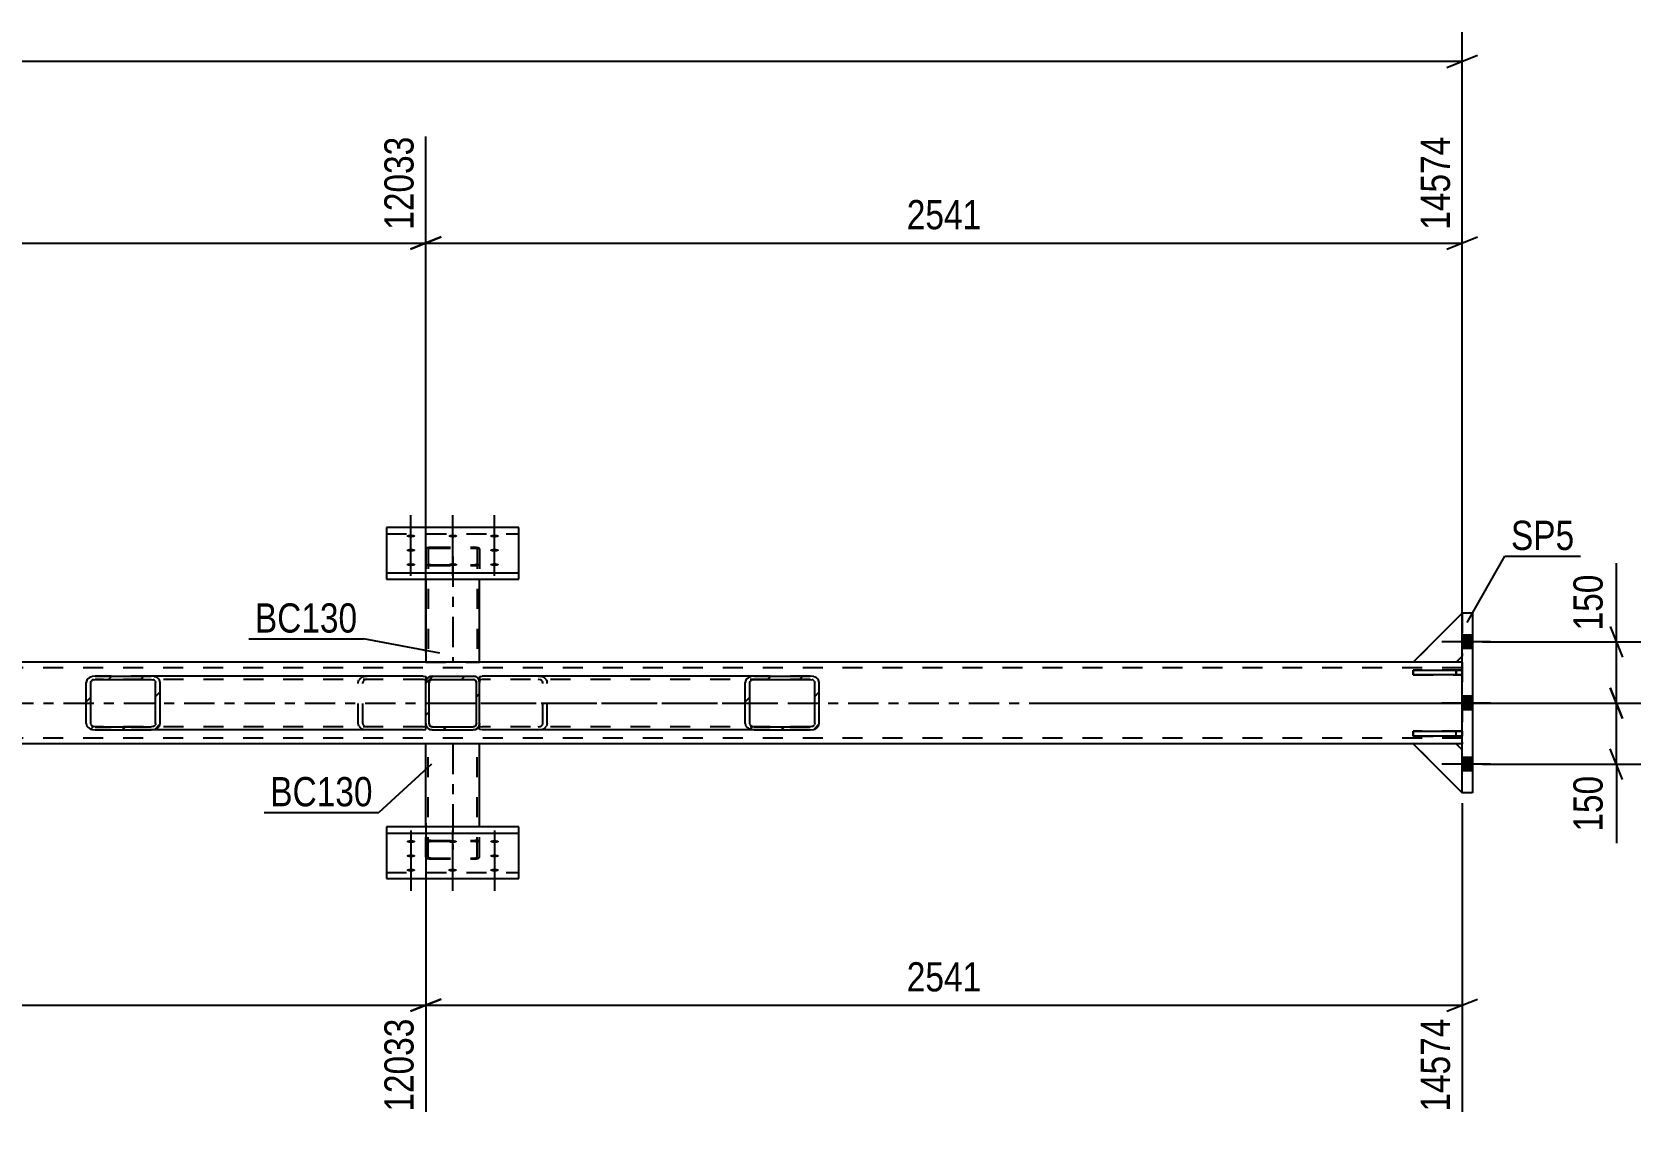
# Model space of a CAD drawing. Header units: millimetres. Extents: x 0 to 1189, y 0 to 841.
# Drawn here: x 477.8 to 635.6, y 313.5 to 420 of the extents above; entities that cross this region are included whole.
import ezdxf

# ---------------------------------------------------------------- set-up
doc = ezdxf.new("R2010")
doc.units = ezdxf.units.MM
doc.linetypes.add('DXK_LINE_DOT2', pattern=[3.9198, 1.9599, -1.9599])
doc.linetypes.add('DXK_LINE_DOT3', pattern=[5.9187, 2.979, -0.9799, 0.9799, -0.9799])
doc.styles.add('Arial Narrow', font='ARIALN.TTF', dxfattribs={"height": 0.2})

# ---------------------------------------------------------------- blocks, each defined once
blk = doc.blocks.new('Bolt-717048625-5621 - 5603')
at = {"linetype": 'Continuous'}
for points in [[(514.97, 340.77), (515.07, 340.76), (515.15, 340.75), (515.23, 340.74), (515.3, 340.72), (515.35, 340.69), (515.39, 340.66), (515.41, 340.63), (515.41, 340.6), (515.39, 340.57), (515.35, 340.54), (515.3, 340.52), (515.23, 340.49), (515.15, 340.48), (515.07, 340.47), (514.97, 340.47), (514.88, 340.47), (514.79, 340.48), (514.72, 340.49), (514.65, 340.52), (514.59, 340.54), (514.56, 340.57), (514.54, 340.6), (514.54, 340.63), (514.56, 340.66), (514.59, 340.69), (514.65, 340.72), (514.72, 340.74), (514.79, 340.75), (514.88, 340.76)], [(519.05, 340.77), (519.15, 340.76), (519.23, 340.75), (519.31, 340.74), (519.38, 340.72), (519.43, 340.69), (519.47, 340.66), (519.49, 340.63), (519.49, 340.6), (519.47, 340.57), (519.43, 340.54), (519.38, 340.52), (519.31, 340.49), (519.23, 340.48), (519.15, 340.47), (519.05, 340.47), (518.96, 340.47), (518.87, 340.48), (518.8, 340.49), (518.73, 340.52), (518.67, 340.54), (518.64, 340.57), (518.62, 340.6), (518.62, 340.63), (518.64, 340.66), (518.67, 340.69), (518.73, 340.72), (518.8, 340.74), (518.87, 340.75), (518.96, 340.76)], [(523.17, 340.77), (523.27, 340.76), (523.35, 340.75), (523.43, 340.74), (523.5, 340.72), (523.55, 340.69), (523.59, 340.66), (523.61, 340.63), (523.61, 340.6), (523.59, 340.57), (523.55, 340.54), (523.5, 340.52), (523.43, 340.49), (523.35, 340.48), (523.27, 340.47), (523.17, 340.47), (523.08, 340.47), (522.99, 340.48), (522.92, 340.49), (522.85, 340.52), (522.79, 340.54), (522.76, 340.57), (522.74, 340.6), (522.74, 340.63), (522.76, 340.66), (522.79, 340.69), (522.85, 340.72), (522.92, 340.74), (522.99, 340.75), (523.08, 340.76)], [(514.97, 339.36), (515.07, 339.35), (515.15, 339.34), (515.23, 339.33), (515.3, 339.31), (515.35, 339.28), (515.39, 339.25), (515.41, 339.22), (515.41, 339.19), (515.39, 339.16), (515.35, 339.13), (515.3, 339.11), (515.23, 339.09), (515.15, 339.07), (515.07, 339.06), (514.97, 339.06), (514.88, 339.06), (514.79, 339.07), (514.72, 339.09), (514.65, 339.11), (514.59, 339.13), (514.56, 339.16), (514.54, 339.19), (514.54, 339.22), (514.56, 339.25), (514.59, 339.28), (514.65, 339.31), (514.72, 339.33), (514.79, 339.34), (514.88, 339.35)], [(523.17, 339.36), (523.27, 339.35), (523.35, 339.34), (523.43, 339.33), (523.5, 339.31), (523.55, 339.28), (523.59, 339.25), (523.61, 339.22), (523.61, 339.19), (523.59, 339.16), (523.55, 339.13), (523.5, 339.11), (523.43, 339.09), (523.35, 339.07), (523.27, 339.06), (523.17, 339.06), (523.08, 339.06), (522.99, 339.07), (522.92, 339.09), (522.85, 339.11), (522.79, 339.13), (522.76, 339.16), (522.74, 339.19), (522.74, 339.22), (522.76, 339.25), (522.79, 339.28), (522.85, 339.31), (522.92, 339.33), (522.99, 339.34), (523.08, 339.35)], [(514.97, 337.96), (515.07, 337.96), (515.15, 337.95), (515.23, 337.93), (515.3, 337.91), (515.35, 337.89), (515.39, 337.86), (515.41, 337.83), (515.41, 337.8), (515.39, 337.77), (515.35, 337.74), (515.3, 337.71), (515.23, 337.69), (515.15, 337.67), (515.07, 337.66), (514.97, 337.66), (514.88, 337.66), (514.79, 337.67), (514.72, 337.69), (514.65, 337.71), (514.59, 337.74), (514.56, 337.77), (514.54, 337.8), (514.54, 337.83), (514.56, 337.86), (514.59, 337.89), (514.65, 337.91), (514.72, 337.93), (514.79, 337.95), (514.88, 337.96)], [(519.05, 337.96), (519.15, 337.96), (519.23, 337.95), (519.31, 337.93), (519.38, 337.91), (519.43, 337.89), (519.47, 337.86), (519.49, 337.83), (519.49, 337.8), (519.47, 337.77), (519.43, 337.74), (519.38, 337.71), (519.31, 337.69), (519.23, 337.67), (519.15, 337.66), (519.05, 337.66), (518.96, 337.66), (518.87, 337.67), (518.8, 337.69), (518.73, 337.71), (518.67, 337.74), (518.64, 337.77), (518.62, 337.8), (518.62, 337.83), (518.64, 337.86), (518.67, 337.89), (518.73, 337.91), (518.8, 337.93), (518.87, 337.95), (518.96, 337.96)], [(523.17, 337.96), (523.27, 337.96), (523.35, 337.95), (523.43, 337.93), (523.5, 337.91), (523.55, 337.89), (523.59, 337.86), (523.61, 337.83), (523.61, 337.8), (523.59, 337.77), (523.55, 337.74), (523.5, 337.71), (523.43, 337.69), (523.35, 337.67), (523.27, 337.66), (523.17, 337.66), (523.08, 337.66), (522.99, 337.67), (522.92, 337.69), (522.85, 337.71), (522.79, 337.74), (522.76, 337.77), (522.74, 337.8), (522.74, 337.83), (522.76, 337.86), (522.79, 337.89), (522.85, 337.91), (522.92, 337.93), (522.99, 337.95), (523.08, 337.96)]]:
    blk.add_hatch(color=1, dxfattribs=at).paths.add_polyline_path(points)
at = {"color": 1, "linetype": 'Continuous'}
for p, q in [((514.97, 341.71), (514.97, 338.59)), ((519.05, 341.71), (519.05, 338.59)), ((523.17, 341.71), (523.17, 338.59)), ((514.97, 340.3), (514.97, 337.18)), ((523.17, 340.3), (523.17, 337.18)), ((514.97, 338.9), (514.97, 335.78)), ((519.05, 338.9), (519.05, 335.78)), ((523.17, 338.9), (523.17, 335.78))]:
    blk.add_line(p, q, dxfattribs=at)
blk = doc.blocks.new('Part-717048625-5613 - 5603')
at = {"color": 2, "linetype": 'Continuous'}
for p, q in [((618.07, 345.39), (618.07, 362.99)), ((619.07, 362.99), (618.07, 362.99)), ((619.07, 362.99), (619.07, 345.39)), ((619.07, 345.39), (618.07, 345.39))]:
    blk.add_line(p, q, dxfattribs=at)
blk = doc.blocks.new('Part-717048625-5652 - 5603')
at = {"color": 7, "linetype": 'DXK_LINE_DOT2'}
for p, q in [((613.27, 358.19), (618.07, 362.99)), ((618.07, 362.99), (618.07, 358.79)), ((617.47, 358.19), (613.27, 358.19)), ((618.07, 358.79), (617.47, 358.19))]:
    blk.add_line(p, q, dxfattribs=at)
blk = doc.blocks.new('Part-717048625-5730 - 5603')
at = {"linetype": 'Continuous'}
h = blk.add_hatch(dxfattribs=at)
h.set_pattern_fill('', scale=0.7, style=0, pattern_type=0)
h.set_pattern_definition([(45, (489.8392, 351.5972), (-1.57154, 1.57154), [])])
h.paths.add_polyline_path([(489.5, 351.55), (489.84, 351.6), (490.12, 351.74), (490.31, 351.94), (490.38, 352.19), (490.38, 356.19), (490.31, 356.43), (490.12, 356.64), (489.84, 356.78), (489.5, 356.83), (484.01, 356.83), (483.68, 356.78), (483.39, 356.64), (483.2, 356.43), (483.13, 356.19), (483.13, 352.19), (483.2, 351.94), (483.39, 351.74), (483.68, 351.6), (484.01, 351.55)])
h.paths.add_polyline_path([(483.84, 351.89), (483.7, 351.96), (483.61, 352.07), (483.57, 352.19), (483.57, 356.19), (483.61, 356.31), (483.7, 356.41), (483.84, 356.48), (484.01, 356.51), (489.5, 356.51), (489.67, 356.48), (489.81, 356.41), (489.91, 356.31), (489.94, 356.19), (489.94, 352.19), (489.91, 352.07), (489.81, 351.96), (489.67, 351.89), (489.5, 351.87), (484.01, 351.87)])
at = {"color": 2, "linetype": 'Continuous'}
for p, q in [((484.01, 356.83), (483.68, 356.78)), ((484.01, 356.83), (489.5, 356.83)), ((516.18, 356.83), (489.5, 356.83)), ((489.84, 356.78), (489.5, 356.83)), ((516.18, 356.83), (516.43, 356.79)), ((516.43, 356.79), (516.43, 356.78)), ((516.43, 356.78), (516.43, 356.64)), ((516.43, 356.64), (516.43, 356.19)), ((483.2, 356.43), (483.13, 356.19)), ((483.13, 352.19), (483.13, 356.19)), ((483.57, 356.19), (483.61, 356.31)), ((483.57, 352.19), (483.57, 356.19)), ((483.84, 356.48), (484.01, 356.51)), ((484.01, 356.51), (489.5, 356.51)), ((489.5, 356.51), (489.67, 356.48)), ((489.91, 356.31), (489.94, 356.19)), ((489.94, 352.19), (489.94, 356.19)), ((490.38, 356.19), (490.31, 356.43)), ((490.38, 352.19), (490.38, 356.19)), ((483.13, 352.19), (483.2, 351.94)), ((483.61, 352.07), (483.57, 352.19)), ((484.01, 351.87), (483.84, 351.89)), ((484.01, 351.87), (489.5, 351.87)), ((489.67, 351.89), (489.5, 351.87)), ((489.94, 352.19), (489.91, 352.07)), ((490.31, 351.94), (490.38, 352.19)), ((516.43, 351.59), (516.43, 352.19)), ((483.68, 351.6), (484.01, 351.55)), ((484.01, 351.55), (489.5, 351.55)), ((489.5, 351.55), (489.84, 351.6)), ((516.18, 351.55), (489.5, 351.55)), ((516.18, 351.55), (516.43, 351.59))]:
    blk.add_line(p, q, dxfattribs=at)
at = {"color": 7, "linetype": 'DXK_LINE_DOT2'}
for p, q in [((489.5, 356.83), (484.01, 356.83)), ((510.35, 356.78), (510.68, 356.83)), ((516.43, 356.79), (516.43, 356.79)), ((516.43, 356.64), (516.43, 356.44)), ((516.18, 356.51), (484.01, 356.51)), ((509.81, 356.19), (509.87, 356.43)), ((509.81, 352.19), (509.81, 356.19)), ((510.28, 356.31), (510.25, 356.19)), ((510.25, 352.19), (510.25, 356.19)), ((510.68, 356.51), (510.52, 356.48)), ((516.34, 356.48), (516.18, 356.51)), ((516.43, 356.44), (516.34, 356.48)), ((516.43, 352.19), (516.43, 356.43)), ((516.18, 351.87), (484.01, 351.87)), ((509.87, 351.94), (509.81, 352.19)), ((510.25, 352.19), (510.28, 352.07)), ((510.52, 351.89), (510.68, 351.87)), ((516.18, 351.87), (516.34, 351.89)), ((516.34, 351.89), (516.43, 351.94)), ((489.5, 351.55), (484.01, 351.55)), ((510.68, 351.55), (510.35, 351.6))]:
    blk.add_line(p, q, dxfattribs=at)
at = {"color": 2, "linetype": 'Continuous'}
for centre, radius, start, end in [((483.88, 356), 0.802, 104.5543, 147.589), ((489.64, 356), 0.802, 32.411, 75.4457), ((483.94, 356.1), 0.401, 104.5543, 147.589), ((489.57, 356.1), 0.401, 32.411, 75.4457), ((483.88, 352.37), 0.802, 212.411, 255.4457), ((483.94, 352.28), 0.401, 212.411, 255.4457), ((489.57, 352.28), 0.401, 284.5543, 327.589), ((489.64, 352.37), 0.802, 284.5543, 327.589)]:
    blk.add_arc(centre, radius, start, end, dxfattribs=at)
at = {"color": 7, "linetype": 'DXK_LINE_DOT2'}
for centre, radius, start, end in [((510.55, 356), 0.802, 104.5543, 147.589), ((510.62, 356.1), 0.401, 104.5543, 147.589), ((510.55, 352.37), 0.802, 212.411, 255.4457), ((510.62, 352.28), 0.401, 212.411, 255.4457)]:
    blk.add_arc(centre, radius, start, end, dxfattribs=at)
blk = doc.blocks.new('Bolt-717048625-5607 - 5603')
at = {"linetype": 'Continuous'}
for points in [[(618.07, 360.85), (618.07, 359.53), (619.07, 359.53), (619.07, 360.85)], [(618.07, 360.85), (618.07, 359.53), (619.07, 359.53), (619.07, 360.85)], [(618.07, 360.85), (618.07, 359.53), (619.07, 359.53), (619.07, 360.85)], [(618.07, 360.85), (618.07, 359.53), (619.07, 359.53), (619.07, 360.85)], [(618.07, 354.85), (618.07, 353.53), (619.07, 353.53), (619.07, 354.85)], [(618.07, 354.85), (618.07, 353.53), (619.07, 353.53), (619.07, 354.85)], [(618.07, 348.85), (618.07, 347.53), (619.07, 347.53), (619.07, 348.85)], [(618.07, 348.85), (618.07, 347.53), (619.07, 347.53), (619.07, 348.85)], [(618.07, 348.85), (618.07, 347.53), (619.07, 347.53), (619.07, 348.85)], [(618.07, 348.85), (618.07, 347.53), (619.07, 347.53), (619.07, 348.85)]]:
    blk.add_hatch(color=1, dxfattribs=at).paths.add_polyline_path(points)
at = {"color": 1, "linetype": 'Continuous'}
for p, q in [((620.83, 360.19), (616.07, 360.19)), ((620.83, 360.19), (616.07, 360.19)), ((620.83, 360.19), (616.07, 360.19)), ((620.83, 360.19), (616.07, 360.19)), ((619.07, 360.85), (618.07, 360.85)), ((619.07, 360.85), (618.07, 360.85)), ((619.07, 360.85), (618.07, 360.85)), ((619.07, 360.85), (618.07, 360.85)), ((619.07, 359.53), (618.07, 359.53)), ((619.07, 359.53), (618.07, 359.53)), ((619.07, 359.53), (618.07, 359.53)), ((619.07, 359.53), (618.07, 359.53)), ((620.83, 354.19), (616.07, 354.19)), ((620.83, 354.19), (616.07, 354.19)), ((619.07, 354.85), (618.07, 354.85)), ((619.07, 354.85), (618.07, 354.85)), ((619.07, 353.53), (618.07, 353.53)), ((619.07, 353.53), (618.07, 353.53)), ((619.07, 348.85), (618.07, 348.85)), ((619.07, 348.85), (618.07, 348.85)), ((619.07, 348.85), (618.07, 348.85)), ((619.07, 348.85), (618.07, 348.85)), ((620.83, 348.19), (616.07, 348.19)), ((620.83, 348.19), (616.07, 348.19)), ((620.83, 348.19), (616.07, 348.19)), ((620.83, 348.19), (616.07, 348.19)), ((619.07, 347.53), (618.07, 347.53)), ((619.07, 347.53), (618.07, 347.53)), ((619.07, 347.53), (618.07, 347.53)), ((619.07, 347.53), (618.07, 347.53))]:
    blk.add_line(p, q, dxfattribs=at)
blk = doc.blocks.new('Bolt-717048625-5620 - 5603')
at = {"linetype": 'Continuous'}
for points in [[(514.97, 370.42), (514.88, 370.42), (514.79, 370.43), (514.72, 370.44), (514.65, 370.46), (514.59, 370.49), (514.56, 370.52), (514.54, 370.55), (514.54, 370.58), (514.56, 370.61), (514.59, 370.64), (514.65, 370.67), (514.72, 370.69), (514.79, 370.7), (514.88, 370.71), (514.97, 370.72), (515.07, 370.71), (515.15, 370.7), (515.23, 370.69), (515.3, 370.67), (515.35, 370.64), (515.39, 370.61), (515.41, 370.58), (515.41, 370.55), (515.39, 370.52), (515.35, 370.49), (515.3, 370.46), (515.23, 370.44), (515.15, 370.43), (515.07, 370.42)], [(514.97, 369.02), (514.88, 369.02), (514.79, 369.03), (514.72, 369.05), (514.65, 369.07), (514.59, 369.09), (514.56, 369.12), (514.54, 369.15), (514.54, 369.19), (514.56, 369.22), (514.59, 369.25), (514.65, 369.27), (514.72, 369.29), (514.79, 369.31), (514.88, 369.32), (514.97, 369.32), (515.07, 369.32), (515.15, 369.31), (515.23, 369.29), (515.3, 369.27), (515.35, 369.25), (515.39, 369.22), (515.41, 369.19), (515.41, 369.15), (515.39, 369.12), (515.35, 369.09), (515.3, 369.07), (515.23, 369.05), (515.15, 369.03), (515.07, 369.02)], [(519.09, 370.42), (519, 370.42), (518.91, 370.43), (518.84, 370.44), (518.77, 370.46), (518.71, 370.49), (518.68, 370.52), (518.66, 370.55), (518.66, 370.58), (518.68, 370.61), (518.71, 370.64), (518.77, 370.67), (518.84, 370.69), (518.91, 370.7), (519, 370.71), (519.09, 370.72), (519.19, 370.71), (519.27, 370.7), (519.35, 370.69), (519.42, 370.67), (519.47, 370.64), (519.51, 370.61), (519.53, 370.58), (519.53, 370.55), (519.51, 370.52), (519.47, 370.49), (519.42, 370.46), (519.35, 370.44), (519.27, 370.43), (519.19, 370.42)], [(523.17, 370.42), (523.08, 370.42), (522.99, 370.43), (522.92, 370.44), (522.85, 370.46), (522.79, 370.49), (522.76, 370.52), (522.74, 370.55), (522.74, 370.58), (522.76, 370.61), (522.79, 370.64), (522.85, 370.67), (522.92, 370.69), (522.99, 370.7), (523.08, 370.71), (523.17, 370.72), (523.27, 370.71), (523.35, 370.7), (523.43, 370.69), (523.5, 370.67), (523.55, 370.64), (523.59, 370.61), (523.61, 370.58), (523.61, 370.55), (523.59, 370.52), (523.55, 370.49), (523.5, 370.46), (523.43, 370.44), (523.35, 370.43), (523.27, 370.42)], [(523.17, 369.02), (523.08, 369.02), (522.99, 369.03), (522.92, 369.05), (522.85, 369.07), (522.79, 369.09), (522.76, 369.12), (522.74, 369.15), (522.74, 369.19), (522.76, 369.22), (522.79, 369.25), (522.85, 369.27), (522.92, 369.29), (522.99, 369.31), (523.08, 369.32), (523.17, 369.32), (523.27, 369.32), (523.35, 369.31), (523.43, 369.29), (523.5, 369.27), (523.55, 369.25), (523.59, 369.22), (523.61, 369.19), (523.61, 369.15), (523.59, 369.12), (523.55, 369.09), (523.5, 369.07), (523.43, 369.05), (523.35, 369.03), (523.27, 369.02)], [(514.97, 367.61), (514.88, 367.61), (514.79, 367.62), (514.72, 367.64), (514.65, 367.66), (514.59, 367.69), (514.56, 367.71), (514.54, 367.75), (514.54, 367.78), (514.56, 367.81), (514.59, 367.84), (514.65, 367.86), (514.72, 367.88), (514.79, 367.9), (514.88, 367.91), (514.97, 367.91), (515.07, 367.91), (515.15, 367.9), (515.23, 367.88), (515.3, 367.86), (515.35, 367.84), (515.39, 367.81), (515.41, 367.78), (515.41, 367.75), (515.39, 367.71), (515.35, 367.69), (515.3, 367.66), (515.23, 367.64), (515.15, 367.62), (515.07, 367.61)], [(519.09, 367.61), (519, 367.61), (518.91, 367.62), (518.84, 367.64), (518.77, 367.66), (518.71, 367.69), (518.68, 367.71), (518.66, 367.75), (518.66, 367.78), (518.68, 367.81), (518.71, 367.84), (518.77, 367.86), (518.84, 367.88), (518.91, 367.9), (519, 367.91), (519.09, 367.91), (519.19, 367.91), (519.27, 367.9), (519.35, 367.88), (519.42, 367.86), (519.47, 367.84), (519.51, 367.81), (519.53, 367.78), (519.53, 367.75), (519.51, 367.71), (519.47, 367.69), (519.42, 367.66), (519.35, 367.64), (519.27, 367.62), (519.19, 367.61)], [(523.17, 367.61), (523.08, 367.61), (522.99, 367.62), (522.92, 367.64), (522.85, 367.66), (522.79, 367.69), (522.76, 367.71), (522.74, 367.75), (522.74, 367.78), (522.76, 367.81), (522.79, 367.84), (522.85, 367.86), (522.92, 367.88), (522.99, 367.9), (523.08, 367.91), (523.17, 367.91), (523.27, 367.91), (523.35, 367.9), (523.43, 367.88), (523.5, 367.86), (523.55, 367.84), (523.59, 367.81), (523.61, 367.78), (523.61, 367.75), (523.59, 367.71), (523.55, 367.69), (523.5, 367.66), (523.43, 367.64), (523.35, 367.62), (523.27, 367.61)]]:
    blk.add_hatch(color=1, dxfattribs=at).paths.add_polyline_path(points)
at = {"color": 1, "linetype": 'Continuous'}
for p, q in [((514.97, 369.48), (514.97, 372.6)), ((519.09, 369.48), (519.09, 372.6)), ((523.17, 369.48), (523.17, 372.6)), ((514.97, 368.08), (514.97, 371.2)), ((523.17, 368.08), (523.17, 371.2)), ((514.97, 366.67), (514.97, 369.79)), ((519.09, 366.67), (519.09, 369.79)), ((523.17, 366.67), (523.17, 369.79))]:
    blk.add_line(p, q, dxfattribs=at)
blk = doc.blocks.new('Part-717048625-5705 - 5603')
at = {"linetype": 'Continuous'}
h = blk.add_hatch(dxfattribs=at)
h.set_pattern_fill('', scale=0.7, style=0, pattern_type=0)
h.set_pattern_definition([(45, (554.4693, 351.5972), (-1.57154, 1.57154), [])])
h.paths.add_polyline_path([(554.13, 351.55), (554.47, 351.6), (554.75, 351.74), (554.94, 351.94), (555.01, 352.19), (555.01, 356.19), (554.94, 356.43), (554.75, 356.64), (554.47, 356.78), (554.13, 356.83), (548.64, 356.83), (548.31, 356.78), (548.02, 356.64), (547.83, 356.43), (547.76, 356.19), (547.76, 352.19), (547.83, 351.94), (548.02, 351.74), (548.31, 351.6), (548.64, 351.55)])
h.paths.add_polyline_path([(548.47, 351.89), (548.33, 351.96), (548.24, 352.07), (548.2, 352.19), (548.2, 356.19), (548.24, 356.31), (548.33, 356.41), (548.47, 356.48), (548.64, 356.51), (554.13, 356.51), (554.3, 356.48), (554.44, 356.41), (554.54, 356.31), (554.57, 356.19), (554.57, 352.19), (554.54, 352.07), (554.44, 351.96), (554.3, 351.89), (554.13, 351.87), (548.64, 351.87)])
at = {"color": 2, "linetype": 'Continuous'}
for p, q in [((521.71, 356.79), (521.97, 356.83)), ((521.71, 356.79), (521.71, 356.19)), ((548.64, 356.83), (521.97, 356.83)), ((548.64, 356.83), (548.31, 356.78)), ((548.64, 356.83), (554.13, 356.83)), ((554.47, 356.78), (554.13, 356.83)), ((547.83, 356.43), (547.76, 356.19)), ((547.76, 352.19), (547.76, 356.19)), ((548.2, 356.19), (548.24, 356.31)), ((548.2, 352.19), (548.2, 356.19)), ((548.47, 356.48), (548.64, 356.51)), ((548.64, 356.51), (554.13, 356.51)), ((554.13, 356.51), (554.3, 356.48)), ((554.54, 356.31), (554.57, 356.19)), ((554.57, 352.19), (554.57, 356.19)), ((555.01, 356.19), (554.94, 356.43)), ((555.01, 352.19), (555.01, 356.19)), ((521.71, 351.6), (521.71, 352.19)), ((547.76, 352.19), (547.83, 351.94)), ((548.24, 352.07), (548.2, 352.19)), ((548.64, 351.87), (548.47, 351.89)), ((548.64, 351.87), (554.13, 351.87)), ((554.3, 351.89), (554.13, 351.87)), ((554.57, 352.19), (554.54, 352.07)), ((554.94, 351.94), (555.01, 352.19)), ((521.71, 351.59), (521.71, 351.6)), ((521.97, 351.55), (521.71, 351.59)), ((548.64, 351.55), (521.97, 351.55)), ((548.31, 351.6), (548.64, 351.55)), ((548.64, 351.55), (554.13, 351.55)), ((554.13, 351.55), (554.47, 351.6))]:
    blk.add_line(p, q, dxfattribs=at)
at = {"color": 7, "linetype": 'DXK_LINE_DOT2'}
for p, q in [((521.71, 356.79), (521.71, 356.44)), ((527.46, 356.83), (527.8, 356.78)), ((554.13, 356.83), (548.64, 356.83)), ((521.8, 356.48), (521.71, 356.44)), ((521.71, 351.74), (521.71, 356.19)), ((521.97, 356.51), (521.8, 356.48)), ((554.13, 356.51), (521.97, 356.51)), ((527.63, 356.48), (527.46, 356.51)), ((527.9, 356.19), (527.87, 356.31)), ((527.9, 352.19), (527.9, 356.19)), ((528.27, 356.43), (528.34, 356.19)), ((528.34, 352.19), (528.34, 356.19)), ((521.71, 351.94), (521.8, 351.89)), ((521.8, 351.89), (521.97, 351.87)), ((554.13, 351.87), (521.97, 351.87)), ((527.46, 351.87), (527.63, 351.89)), ((527.87, 352.07), (527.9, 352.19)), ((528.34, 352.19), (528.27, 351.94)), ((527.8, 351.6), (527.46, 351.55)), ((554.13, 351.55), (548.64, 351.55))]:
    blk.add_line(p, q, dxfattribs=at)
at = {"color": 7, "linetype": 'DXK_LINE_DOT3'}
blk.add_line((517.86, 354.19), (551.39, 354.19), dxfattribs=at)
at = {"color": 7, "linetype": 'DXK_LINE_DOT2'}
for centre, radius, start, end in [((527.6, 356), 0.802, 32.4105, 75.4453), ((527.53, 356.1), 0.401, 32.4105, 75.4453), ((527.53, 352.28), 0.401, 284.5547, 327.5895), ((527.6, 352.37), 0.802, 284.5547, 327.5895)]:
    blk.add_arc(centre, radius, start, end, dxfattribs=at)
at = {"color": 2, "linetype": 'Continuous'}
for centre, radius, start, end in [((548.51, 356), 0.802, 104.5547, 147.5895), ((554.27, 356), 0.802, 32.4105, 75.4453), ((548.57, 356.1), 0.401, 104.5547, 147.5895), ((554.2, 356.1), 0.401, 32.4105, 75.4453), ((548.51, 352.37), 0.802, 212.4105, 255.4453), ((548.57, 352.28), 0.401, 212.4105, 255.4453), ((554.2, 352.28), 0.401, 284.5547, 327.5895), ((554.27, 352.37), 0.802, 284.5547, 327.5895)]:
    blk.add_arc(centre, radius, start, end, dxfattribs=at)
blk = doc.blocks.new('Part-717048625-5641 - 5603')
at = {"color": 2, "linetype": 'Continuous'}
for p, q in [((613.27, 356.95), (613.27, 357.43)), ((613.27, 357.43), (618.07, 357.43)), ((618.07, 356.95), (613.27, 356.95)), ((618.07, 357.43), (618.07, 356.95))]:
    blk.add_line(p, q, dxfattribs=at)
at = {"color": 7, "linetype": 'DXK_LINE_DOT2'}
blk.add_line((617.47, 356.95), (617.47, 357.43), dxfattribs=at)
blk = doc.blocks.new('Part-717048625-5767 - 5603')
at = {"color": 7, "linetype": 'DXK_LINE_DOT2'}
for p, q in [((516.47, 369.36), (516.43, 369.3)), ((516.43, 369.3), (516.43, 366.34)), ((516.57, 369.42), (516.47, 369.36)), ((516.73, 369.45), (516.57, 369.42)), ((516.67, 369.3), (516.69, 369.33)), ((516.67, 369.3), (516.67, 358.19)), ((516.69, 369.33), (516.74, 369.36)), ((516.91, 369.46), (516.73, 369.45)), ((516.74, 369.36), (516.82, 369.38)), ((516.82, 369.38), (516.91, 369.38)), ((516.91, 369.46), (521.23, 369.46)), ((516.91, 369.38), (521.23, 369.38)), ((521.42, 369.45), (521.23, 369.46)), ((521.23, 369.38), (521.33, 369.38)), ((521.33, 369.38), (521.4, 369.36)), ((521.4, 369.36), (521.46, 369.33)), ((521.57, 369.42), (521.42, 369.45)), ((521.46, 369.33), (521.47, 369.3)), ((521.47, 369.3), (521.47, 358.19)), ((521.68, 369.36), (521.57, 369.42)), ((521.71, 369.3), (521.68, 369.36)), ((521.71, 369.3), (521.71, 366.34)), ((516.43, 367.82), (516.47, 367.76)), ((516.47, 367.76), (516.57, 367.71)), ((516.57, 367.71), (516.73, 367.67)), ((516.69, 367.79), (516.67, 367.82)), ((516.74, 367.77), (516.69, 367.79)), ((516.73, 367.67), (516.91, 367.66)), ((516.82, 367.75), (516.74, 367.77)), ((516.91, 367.74), (516.82, 367.75)), ((516.91, 367.74), (521.23, 367.74)), ((516.91, 367.66), (521.23, 367.66)), ((521.33, 367.75), (521.23, 367.74)), ((521.23, 367.66), (521.42, 367.67)), ((521.4, 367.77), (521.33, 367.75)), ((521.46, 367.79), (521.4, 367.77)), ((521.42, 367.67), (521.57, 367.71)), ((521.47, 367.82), (521.46, 367.79)), ((521.57, 367.71), (521.68, 367.76)), ((521.68, 367.76), (521.71, 367.82)), ((516.43, 358.19), (521.71, 358.19))]:
    blk.add_line(p, q, dxfattribs=at)
at = {"color": 7, "linetype": 'DXK_LINE_DOT3'}
blk.add_line((519.07, 368.56), (519.07, 358.19), dxfattribs=at)
at = {"color": 2, "linetype": 'Continuous'}
for p, q in [((516.43, 366.34), (516.43, 358.19)), ((521.71, 358.19), (521.71, 366.34))]:
    blk.add_line(p, q, dxfattribs=at)
blk = doc.blocks.new('Part-717048625-5640 - 5603')
at = {"color": 2, "linetype": 'Continuous'}
for p, q in [((613.27, 350.95), (613.27, 351.43)), ((613.27, 351.43), (618.07, 351.43)), ((618.07, 350.95), (613.27, 350.95)), ((618.07, 351.43), (618.07, 350.95))]:
    blk.add_line(p, q, dxfattribs=at)
at = {"color": 7, "linetype": 'DXK_LINE_DOT2'}
blk.add_line((617.47, 350.95), (617.47, 351.43), dxfattribs=at)
blk = doc.blocks.new('Part-717048625-5642 - 5603')
at = {"color": 7, "linetype": 'DXK_LINE_DOT2'}
for p, q in [((618.07, 351.43), (613.27, 351.43)), ((613.27, 351.43), (613.27, 350.95)), ((613.27, 350.95), (618.07, 350.95)), ((617.47, 350.95), (617.47, 351.43)), ((618.07, 350.95), (618.07, 351.43))]:
    blk.add_line(p, q, dxfattribs=at)
blk = doc.blocks.new('Part-717048625-5643 - 5603')
at = {"color": 7, "linetype": 'DXK_LINE_DOT2'}
for p, q in [((618.07, 357.43), (613.27, 357.43)), ((613.27, 357.43), (613.27, 356.95)), ((613.27, 356.95), (618.07, 356.95)), ((617.47, 357.43), (617.47, 356.95)), ((618.07, 356.95), (618.07, 357.43))]:
    blk.add_line(p, q, dxfattribs=at)
blk = doc.blocks.new('Part-717048625-5646 - 5603')
at = {"color": 7, "linetype": 'DXK_LINE_DOT2'}
for p, q in [((613.27, 358.19), (618.07, 362.99)), ((618.07, 362.99), (618.07, 358.79)), ((617.47, 358.19), (613.27, 358.19)), ((618.07, 358.79), (617.47, 358.19))]:
    blk.add_line(p, q, dxfattribs=at)
blk = doc.blocks.new('Part-717048625-5649 - 5603')
at = {"color": 2, "linetype": 'Continuous'}
for p, q in [((613.27, 358.19), (618.07, 362.99)), ((617.47, 358.19), (613.27, 358.19)), ((618.07, 358.79), (617.47, 358.19))]:
    blk.add_line(p, q, dxfattribs=at)
at = {"color": 7, "linetype": 'DXK_LINE_DOT2'}
blk.add_line((618.07, 358.79), (618.07, 362.99), dxfattribs=at)
blk = doc.blocks.new('Part-717048625-5719 - 5603')
at = {"color": 2, "linetype": 'Continuous'}
for p, q in [((516.43, 342.04), (516.43, 350.19)), ((521.71, 342.04), (521.71, 350.19))]:
    blk.add_line(p, q, dxfattribs=at)
at = {"color": 7, "linetype": 'DXK_LINE_DOT2'}
for p, q in [((521.71, 350.19), (516.43, 350.19)), ((516.67, 339.08), (516.67, 350.19)), ((521.47, 339.08), (521.47, 350.19)), ((516.43, 339.08), (516.43, 342.04)), ((521.71, 339.08), (521.71, 342.04)), ((516.47, 340.62), (516.43, 340.55)), ((516.57, 340.67), (516.47, 340.62)), ((516.73, 340.71), (516.57, 340.67)), ((516.67, 340.55), (516.69, 340.59)), ((516.69, 340.59), (516.74, 340.61)), ((516.91, 340.72), (516.73, 340.71)), ((516.74, 340.61), (516.82, 340.63)), ((516.82, 340.63), (516.91, 340.64)), ((516.91, 340.72), (521.23, 340.72)), ((516.91, 340.64), (521.23, 340.64)), ((521.42, 340.71), (521.23, 340.72)), ((521.23, 340.64), (521.33, 340.63)), ((521.33, 340.63), (521.4, 340.61)), ((521.4, 340.61), (521.46, 340.59)), ((521.57, 340.67), (521.42, 340.71)), ((521.46, 340.59), (521.47, 340.55)), ((521.68, 340.62), (521.57, 340.67)), ((521.71, 340.55), (521.68, 340.62)), ((516.43, 339.08), (516.47, 339.01)), ((516.47, 339.01), (516.57, 338.96)), ((516.57, 338.96), (516.73, 338.92)), ((516.69, 339.05), (516.67, 339.08)), ((516.74, 339.02), (516.69, 339.05)), ((516.73, 338.92), (516.91, 338.91)), ((516.82, 339), (516.74, 339.02)), ((516.91, 338.99), (516.82, 339)), ((516.91, 338.99), (521.23, 338.99)), ((516.91, 338.91), (521.23, 338.91)), ((521.33, 339), (521.23, 338.99)), ((521.23, 338.91), (521.42, 338.92)), ((521.4, 339.02), (521.33, 339)), ((521.46, 339.05), (521.4, 339.02)), ((521.42, 338.92), (521.57, 338.96)), ((521.47, 339.08), (521.46, 339.05)), ((521.57, 338.96), (521.68, 339.01)), ((521.68, 339.01), (521.71, 339.08))]:
    blk.add_line(p, q, dxfattribs=at)
at = {"color": 7, "linetype": 'DXK_LINE_DOT3'}
blk.add_line((519.07, 350.19), (519.07, 339.82), dxfattribs=at)
blk = doc.blocks.new('Part-717048625-5655 - 5603')
at = {"color": 7, "linetype": 'DXK_LINE_DOT2'}
for p, q in [((617.47, 350.19), (613.27, 350.19)), ((613.27, 350.19), (618.07, 345.39)), ((618.07, 349.59), (617.47, 350.19)), ((618.07, 345.39), (618.07, 349.59))]:
    blk.add_line(p, q, dxfattribs=at)
blk = doc.blocks.new('Part-717048625-5658 - 5603')
at = {"color": 2, "linetype": 'Continuous'}
for p, q in [((617.47, 350.19), (613.27, 350.19)), ((613.27, 350.19), (618.07, 345.39)), ((618.07, 349.59), (617.47, 350.19))]:
    blk.add_line(p, q, dxfattribs=at)
at = {"color": 7, "linetype": 'DXK_LINE_DOT2'}
blk.add_line((618.07, 345.39), (618.07, 349.59), dxfattribs=at)
blk = doc.blocks.new('Part-717048625-5661 - 5603')
at = {"color": 7, "linetype": 'DXK_LINE_DOT2'}
for p, q in [((617.47, 350.19), (613.27, 350.19)), ((613.27, 350.19), (618.07, 345.39)), ((618.07, 349.59), (617.47, 350.19)), ((618.07, 345.39), (618.07, 349.59))]:
    blk.add_line(p, q, dxfattribs=at)
blk = doc.blocks.new('Part-717048625-5667 - 5603')
at = {"color": 2, "linetype": 'Continuous'}
for p, q in [((613.27, 358.19), (78.43, 358.19)), ((618.07, 358.19), (617.47, 358.19)), ((613.27, 350.19), (78.43, 350.19)), ((618.07, 350.19), (617.47, 350.19))]:
    blk.add_line(p, q, dxfattribs=at)
at = {"color": 7, "linetype": 'DXK_LINE_DOT2'}
for p, q in [((617.47, 358.19), (613.27, 358.19)), ((618.07, 358.19), (618.07, 350.19)), ((618.07, 357.63), (78.43, 357.63)), ((618.07, 350.75), (78.43, 350.75)), ((617.47, 350.19), (613.27, 350.19))]:
    blk.add_line(p, q, dxfattribs=at)
at = {"color": 7, "linetype": 'DXK_LINE_DOT3'}
blk.add_line((78.43, 354.19), (618.07, 354.19), dxfattribs=at)
blk = doc.blocks.new('Part-717048625-5711 - 5603')
at = {"linetype": 'Continuous'}
h = blk.add_hatch(dxfattribs=at)
h.set_pattern_fill('', scale=0.7, style=0, pattern_type=0)
h.set_pattern_definition([(45, (521.318, 351.5972), (-1.57154, 1.57154), [])])
h.paths.add_polyline_path([(521.07, 351.55), (521.32, 351.6), (521.53, 351.74), (521.66, 351.94), (521.71, 352.19), (521.71, 356.19), (521.66, 356.43), (521.53, 356.64), (521.32, 356.78), (521.07, 356.83), (517.07, 356.83), (516.83, 356.78), (516.62, 356.64), (516.48, 356.43), (516.43, 356.19), (516.43, 352.19), (516.48, 351.94), (516.62, 351.74), (516.83, 351.6), (517.07, 351.55)])
h.paths.add_polyline_path([(516.95, 351.89), (516.85, 351.96), (516.78, 352.07), (516.75, 352.19), (516.75, 356.19), (516.78, 356.31), (516.85, 356.41), (516.95, 356.48), (517.07, 356.51), (521.07, 356.51), (521.2, 356.48), (521.3, 356.41), (521.37, 356.31), (521.39, 356.19), (521.39, 352.19), (521.37, 352.07), (521.3, 351.96), (521.2, 351.89), (521.07, 351.87), (517.07, 351.87)])
at = {"color": 7, "linetype": 'DXK_LINE_DOT2'}
for p, q in [((516.83, 356.78), (517.07, 356.83)), ((517.07, 356.83), (521.07, 356.83)), ((521.07, 356.83), (521.32, 356.78)), ((516.43, 356.19), (516.48, 356.43)), ((516.43, 352.19), (516.43, 356.19)), ((516.78, 356.31), (516.75, 356.19)), ((516.75, 352.19), (516.75, 356.19)), ((517.07, 356.51), (516.95, 356.48)), ((517.07, 356.51), (521.07, 356.51)), ((521.2, 356.48), (521.07, 356.51)), ((521.39, 356.19), (521.37, 356.31)), ((521.39, 352.19), (521.39, 356.19)), ((521.66, 356.43), (521.71, 356.19)), ((521.71, 352.19), (521.71, 356.19)), ((516.48, 351.94), (516.43, 352.19)), ((516.75, 352.19), (516.78, 352.07)), ((516.95, 351.89), (517.07, 351.87)), ((517.07, 351.87), (521.07, 351.87)), ((521.07, 351.87), (521.2, 351.89)), ((521.37, 352.07), (521.39, 352.19)), ((521.71, 352.19), (521.66, 351.94)), ((517.07, 351.55), (516.83, 351.6)), ((517.07, 351.55), (521.07, 351.55)), ((521.32, 351.6), (521.07, 351.55))]:
    blk.add_line(p, q, dxfattribs=at)
at = {"color": 2, "linetype": 'Continuous'}
for p, q in [((517.07, 356.83), (516.83, 356.78)), ((517.07, 356.83), (521.07, 356.83)), ((521.32, 356.78), (521.07, 356.83)), ((516.48, 356.43), (516.43, 356.19)), ((516.43, 352.19), (516.43, 356.19)), ((516.75, 356.19), (516.78, 356.31)), ((516.75, 352.19), (516.75, 356.19)), ((516.95, 356.48), (517.07, 356.51)), ((517.07, 356.51), (521.07, 356.51)), ((521.07, 356.51), (521.2, 356.48)), ((521.37, 356.31), (521.39, 356.19)), ((521.39, 352.19), (521.39, 356.19)), ((521.71, 356.19), (521.66, 356.43)), ((521.71, 352.19), (521.71, 356.19)), ((516.43, 352.19), (516.48, 351.94)), ((516.78, 352.07), (516.75, 352.19)), ((517.07, 351.87), (516.95, 351.89)), ((517.07, 351.87), (521.07, 351.87)), ((521.2, 351.89), (521.07, 351.87)), ((521.39, 352.19), (521.37, 352.07)), ((521.66, 351.94), (521.71, 352.19)), ((516.83, 351.6), (517.07, 351.55)), ((517.07, 351.55), (521.07, 351.55)), ((521.07, 351.55), (521.32, 351.6))]:
    blk.add_line(p, q, dxfattribs=at)
at = {"color": 7, "linetype": 'DXK_LINE_DOT3'}
blk.add_line((519.07, 354.19), (519.07, 354.19), dxfattribs=at)
at = {"color": 7, "linetype": 'DXK_LINE_DOT2'}
for centre, radius, start, end in [((517.07, 356.19), 0.64, 112.5, 157.5), ((521.07, 356.19), 0.64, 22.5, 67.5), ((517.07, 356.19), 0.32, 112.5, 157.5), ((521.07, 356.19), 0.32, 22.5, 67.5), ((517.07, 352.19), 0.64, 202.5, 247.5), ((517.07, 352.19), 0.32, 202.5, 247.5), ((521.07, 352.19), 0.32, 292.5, 337.5), ((521.07, 352.19), 0.64, 292.5, 337.5)]:
    blk.add_arc(centre, radius, start, end, dxfattribs=at)
at = {"color": 2, "linetype": 'Continuous'}
for centre, radius, start, end in [((517.07, 356.19), 0.64, 112.5, 157.5), ((521.07, 356.19), 0.64, 22.5, 67.5), ((517.07, 356.19), 0.32, 112.5, 157.5), ((521.07, 356.19), 0.32, 22.5, 67.5), ((517.07, 352.19), 0.64, 202.5, 247.5), ((517.07, 352.19), 0.32, 202.5, 247.5), ((521.07, 352.19), 0.32, 292.5, 337.5), ((521.07, 352.19), 0.64, 292.5, 337.5)]:
    blk.add_arc(centre, radius, start, end, dxfattribs=at)
blk = doc.blocks.new('Part-717048625-5770 - 5603')
at = {"color": 2, "linetype": 'Continuous'}
for p, q in [((525.57, 371.39), (512.57, 371.39)), ((512.57, 371.39), (512.57, 366.34)), ((525.57, 366.34), (525.57, 371.39)), ((512.57, 366.94), (525.57, 366.94)), ((512.57, 366.34), (525.57, 366.34))]:
    blk.add_line(p, q, dxfattribs=at)
at = {"color": 7, "linetype": 'DXK_LINE_DOT2'}
blk.add_line((512.57, 370.79), (525.57, 370.79), dxfattribs=at)
blk = doc.blocks.new('Part-717048625-5771 - 5603')
at = {"color": 2, "linetype": 'Continuous'}
for p, q in [((525.57, 342.04), (512.57, 342.04)), ((512.57, 342.04), (512.57, 336.99)), ((512.57, 341.44), (525.57, 341.44)), ((525.57, 336.99), (525.57, 342.04)), ((512.57, 336.99), (525.57, 336.99))]:
    blk.add_line(p, q, dxfattribs=at)
at = {"color": 7, "linetype": 'DXK_LINE_DOT2'}
blk.add_line((512.57, 337.59), (525.57, 337.59), dxfattribs=at)
blk = doc.blocks.new('StraightDimension-717048625-18509 - 5603')
at = {"color": 7, "linetype": 'Continuous'}
for p, q in [((516.43, 359.19), (516.43, 409.73)), ((276.43, 359.19), (276.43, 407.9)), ((277.93, 399.89), (274.93, 398.69)), ((276.43, 399.29), (516.43, 399.29)), ((514.93, 398.69), (517.93, 399.89))]:
    blk.add_line(p, q, dxfattribs=at)
at = {"color": 0, "linetype": 'Continuous'}
blk.add_wipeout([(515.83, 410.33), (511.63, 410.33), (511.63, 399.99), (515.83, 399.99)], dxfattribs=at)
at = {"color": 0}
blk.add_wipeout([(400.69, 400.04), (400.69, 404.24), (392.17, 404.24), (392.17, 400.04)], dxfattribs=at)
at = {"color": 3, "linetype": 'Continuous', "style": 'Arial Narrow'}
blk.add_text('12033', height=2.863, rotation=90.0002, dxfattribs=at).set_placement((515.23, 400.59))
at = {"color": 3, "style": 'Arial Narrow'}
blk.add_text('6000', height=2.863, dxfattribs=at).set_placement((392.77, 400.64))
blk = doc.blocks.new('StraightDimension-717048625-5962 - 5603')
at = {"color": 7, "linetype": 'Continuous'}
for p, q in [((618.07, 346.39), (618.07, 419.96)), ((64.53, 417.11), (618.07, 417.11)), ((616.57, 416.51), (619.57, 417.71))]:
    blk.add_line(p, q, dxfattribs=at)
blk = doc.blocks.new('StraightDimension-717048625-5980 - 5603')
at = {"color": 7, "linetype": 'Continuous'}
for p, q in [((632.59, 355.69), (633.79, 352.69)), ((578.15, 354.19), (635.59, 354.19)), ((633.19, 348.19), (633.19, 354.19)), ((633.79, 346.69), (632.59, 349.69)), ((620.07, 348.19), (635.59, 348.19))]:
    blk.add_line(p, q, dxfattribs=at)
at = {"color": 0}
blk.add_wipeout([(632.44, 347.66), (628.24, 347.66), (628.24, 340.98), (632.44, 340.98)], dxfattribs=at)
at = {"color": 7, "linetype": 'Continuous'}
blk.add_line((633.19, 348.19), (633.19, 340.45), dxfattribs=at)
blk.add_line((633.19, 348.19), (633.19, 340.45), dxfattribs=at)
at = {"color": 3, "style": 'Arial Narrow'}
blk.add_text('150', height=2.863, rotation=90.0002, dxfattribs=at).set_placement((631.84, 341.58))
blk = doc.blocks.new('StraightDimension-717048625-5993 - 5603')
at = {"color": 7, "linetype": 'Continuous'}
for p, q in [((632.59, 361.69), (633.79, 358.69)), ((620.07, 360.19), (635.59, 360.19)), ((633.19, 354.19), (633.19, 360.19)), ((633.79, 352.69), (632.59, 355.69)), ((578.15, 354.19), (635.59, 354.19))]:
    blk.add_line(p, q, dxfattribs=at)
at = {"color": 0}
blk.add_wipeout([(632.44, 367.4), (628.24, 367.4), (628.24, 360.71), (632.44, 360.71)], dxfattribs=at)
at = {"color": 7, "linetype": 'Continuous'}
blk.add_line((633.19, 360.19), (633.19, 367.92), dxfattribs=at)
blk.add_line((633.19, 360.19), (633.19, 367.92), dxfattribs=at)
at = {"color": 3, "style": 'Arial Narrow'}
blk.add_text('150', height=2.863, rotation=90.0002, dxfattribs=at).set_placement((631.84, 361.31))
blk = doc.blocks.new('StraightDimension-717048625-17906 - 5603')
at = {"color": 7, "linetype": 'Continuous'}
for p, q in [((618.07, 344.39), (618.07, 314.13)), ((516.43, 342.4), (516.43, 314.13)), ((517.93, 325.17), (514.93, 323.97)), ((616.57, 323.97), (619.57, 325.17)), ((516.43, 324.57), (618.07, 324.57))]:
    blk.add_line(p, q, dxfattribs=at)
at = {"color": 0}
blk.add_wipeout([(571.51, 325.32), (571.51, 329.52), (563, 329.52), (563, 325.32)], dxfattribs=at)
at = {"color": 0, "linetype": 'Continuous'}
blk.add_wipeout([(617.47, 323.87), (613.27, 323.87), (613.27, 313.53), (617.47, 313.53)], dxfattribs=at)
at = {"color": 3, "style": 'Arial Narrow'}
blk.add_text('2541', height=2.863, dxfattribs=at).set_placement((563.6, 325.92))
at = {"color": 3, "linetype": 'Continuous', "style": 'Arial Narrow'}
blk.add_text('14574', height=2.863, rotation=90.0002, dxfattribs=at).set_placement((616.87, 314.13))
blk = doc.blocks.new('StraightDimension-717048625-17907 - 5603')
at = {"color": 7, "linetype": 'Continuous'}
for p, q in [((516.43, 342.4), (516.43, 314.13)), ((276.43, 339.55), (276.43, 315.96)), ((277.93, 325.17), (274.93, 323.97)), ((514.93, 323.97), (517.93, 325.17)), ((276.43, 324.57), (516.43, 324.57))]:
    blk.add_line(p, q, dxfattribs=at)
at = {"color": 0}
blk.add_wipeout([(400.69, 325.32), (400.69, 329.52), (392.18, 329.52), (392.18, 325.32)], dxfattribs=at)
at = {"color": 0, "linetype": 'Continuous'}
blk.add_wipeout([(515.83, 323.87), (511.63, 323.87), (511.63, 313.53), (515.83, 313.53)], dxfattribs=at)
at = {"color": 3, "style": 'Arial Narrow'}
blk.add_text('6000', height=2.863, dxfattribs=at).set_placement((392.78, 325.92))
at = {"color": 3, "linetype": 'Continuous', "style": 'Arial Narrow'}
blk.add_text('12033', height=2.863, rotation=90.0002, dxfattribs=at).set_placement((515.23, 314.13))
blk = doc.blocks.new('StraightDimension-717048625-18508 - 5603')
at = {"color": 7, "linetype": 'Continuous'}
for p, q in [((516.43, 359.19), (516.43, 409.73)), ((618.07, 363.99), (618.07, 409.73)), ((517.93, 399.89), (514.93, 398.69)), ((516.43, 399.29), (618.07, 399.29)), ((616.57, 398.69), (619.57, 399.89))]:
    blk.add_line(p, q, dxfattribs=at)
at = {"color": 0, "linetype": 'Continuous'}
blk.add_wipeout([(617.47, 410.33), (613.27, 410.33), (613.27, 399.99), (617.47, 399.99)], dxfattribs=at)
at = {"color": 0}
blk.add_wipeout([(571.51, 400.04), (571.51, 404.24), (563, 404.24), (563, 400.04)], dxfattribs=at)
at = {"color": 3, "linetype": 'Continuous', "style": 'Arial Narrow'}
blk.add_text('14574', height=2.863, rotation=90.0002, dxfattribs=at).set_placement((616.87, 400.59))
at = {"color": 3, "style": 'Arial Narrow'}
blk.add_text('2541', height=2.863, dxfattribs=at).set_placement((563.6, 400.64))
blk = doc.blocks.new('Mark-717048625-5609 - 5603')
at = {"color": 0}
blk.add_wipeout([(629.06, 369.2), (629.06, 372.2), (622.85, 372.2), (622.85, 369.2)], dxfattribs=at)
blk.add_wipeout([(629.06, 369.2), (629.06, 372.2), (622.85, 372.2), (622.85, 369.2)], dxfattribs=at)
at = {"color": 30, "linetype": 'Continuous'}
for p, q in [((618.56, 362.1), (622.25, 368.6)), ((622.25, 368.6), (629.66, 368.6))]:
    blk.add_line(p, q, dxfattribs=at)
at = {"color": 3, "style": 'Arial Narrow'}
blk.add_text('SP5', height=2.863, dxfattribs=at).set_placement((622.85, 369.2))
blk = doc.blocks.new('Mark-717048625-5763 - 5603')
at = {"color": 0}
blk.add_wipeout([(509.72, 361.1), (509.72, 364.1), (499.67, 364.1), (499.67, 361.1)], dxfattribs=at)
blk.add_wipeout([(509.72, 361.1), (509.72, 364.1), (499.67, 364.1), (499.67, 361.1)], dxfattribs=at)
at = {"color": 30, "linetype": 'Continuous'}
for p in [(499.07, 360.5), (517.8, 359.07)]:
    blk.add_line(p, (510.32, 360.5), dxfattribs=at)
at = {"color": 3, "style": 'Arial Narrow'}
blk.add_text('BC130', height=2.863, dxfattribs=at).set_placement((499.67, 361.1))
blk = doc.blocks.new('Mark-717048625-5715 - 5603')
at = {"color": 0}
blk.add_wipeout([(511.23, 344.07), (511.23, 347.07), (501.18, 347.07), (501.18, 344.07)], dxfattribs=at)
blk.add_wipeout([(511.23, 344.07), (511.23, 347.07), (501.18, 347.07), (501.18, 344.07)], dxfattribs=at)
at = {"color": 30, "linetype": 'Continuous'}
for p in [(517, 348.21), (500.58, 343.47)]:
    blk.add_line(p, (511.83, 343.47), dxfattribs=at)
at = {"color": 3, "style": 'Arial Narrow'}
blk.add_text('BC130', height=2.863, dxfattribs=at).set_placement((501.18, 344.07))

msp = doc.modelspace()

# ---------------------------------------------------------------- block references
for name in ['Bolt-717048625-5620 - 5603', 'Part-717048625-5770 - 5603', 'Part-717048625-5767 - 5603', 'Part-717048625-5652 - 5603', 'Part-717048625-5646 - 5603', 'Part-717048625-5649 - 5603', 'Part-717048625-5613 - 5603', 'Bolt-717048625-5607 - 5603', 'Part-717048625-5667 - 5603', 'Part-717048625-5730 - 5603', 'Part-717048625-5711 - 5603', 'Part-717048625-5705 - 5603', 'Part-717048625-5641 - 5603', 'Part-717048625-5643 - 5603', 'Part-717048625-5640 - 5603', 'Part-717048625-5642 - 5603', 'Part-717048625-5719 - 5603', 'Part-717048625-5655 - 5603', 'Part-717048625-5658 - 5603', 'Part-717048625-5661 - 5603', 'Part-717048625-5771 - 5603', 'Bolt-717048625-5621 - 5603']:
    msp.add_blockref(name, (0, 0))

# ---------------------------------------------------------------- next in the draw order: block references
msp.add_blockref('StraightDimension-717048625-18509 - 5603', (0, 0))

# ---------------------------------------------------------------- next in the draw order: block references
msp.add_blockref('StraightDimension-717048625-5962 - 5603', (0, 0))

# ---------------------------------------------------------------- next in the draw order: block references
msp.add_blockref('StraightDimension-717048625-5980 - 5603', (0, 0))

# ---------------------------------------------------------------- next in the draw order: block references
for name in ['StraightDimension-717048625-5993 - 5603', 'StraightDimension-717048625-17906 - 5603']:
    msp.add_blockref(name, (0, 0))

# ---------------------------------------------------------------- next in the draw order: block references
for name in ['StraightDimension-717048625-18508 - 5603', 'Mark-717048625-5715 - 5603', 'StraightDimension-717048625-17907 - 5603']:
    msp.add_blockref(name, (0, 0))

# ---------------------------------------------------------------- next in the draw order: block references
for name in ['Mark-717048625-5609 - 5603', 'Mark-717048625-5763 - 5603']:
    msp.add_blockref(name, (0, 0))

doc.saveas('drawing.dxf')
